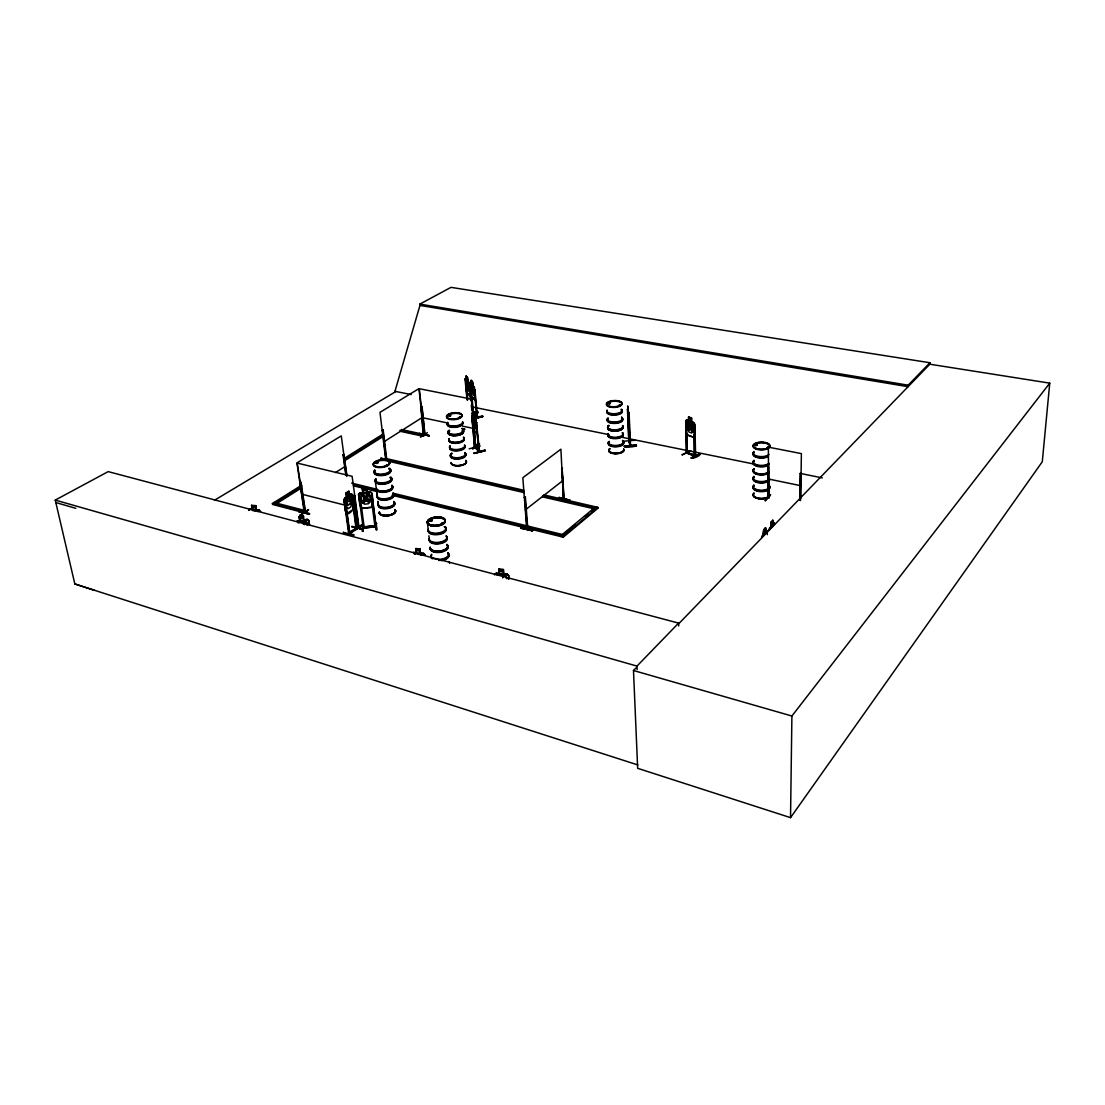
<?xml version="1.0" encoding="UTF-8"?>
<svg xmlns="http://www.w3.org/2000/svg" width="1105" height="1105" viewBox="0 0 1105 1105"><rect width="100%" height="100%" fill="white"/><g stroke="black" fill="none" stroke-linecap="round" stroke-linejoin="round"><path stroke-width="1.5" d="M304.276 511.449C305.905 509.861 306.044 513.231 304.483 513.079M386.943 465.385L387.372 464.832M386.584 464.846L387.427 465.44M627.944 408.38L627.806 407.248M629.325 424.196L629.187 427.262L629.311 424.113M765.213 500.814L770.351 495.206M765.503 527.748L765.42 533.535L763.583 535.483C761.041 532.071 767.312 522.996 765.627 531.961M767.353 534.64L766.815 530.524L765.42 532.002M767.92 498.175L768.652 498.106L768.251 466.559L767.865 498.162M768.376 498.314L768.804 466.669M770.641 494.709L765.171 500.648M772.823 520.234L770.958 522.347L770.931 527.9L772.727 525.994L772.823 520.234L772.878 524.64L774.246 523.038L769.646 527.872L768.928 529.958M771.083 526.546L770.889 522.264M377.841 462.912L376.266 462.111M635.831 668.069L633.483 670.5L637.668 768.32L790.531 817.645L791.898 716.026L1049.75 383.145L929.844 364.208L678.194 624.297M634.947 440.246L622.985 441.268M799.923 500.468L800.517 473.092L800.476 500.579M800.103 500.275L800.517 473.092M800.697 498.687L801.387 453.603L768.348 447.138L768.735 498.079L768.044 497.982M929.927 362.744L908.172 385.189L908.089 386.695L419.955 305.408L419.831 304.11L450.992 287.355L929.927 362.744L929.844 364.208M628.842 420.397L628.731 422.497L627.971 417.262M469.943 395.549L470.178 392.441L469.901 395.397L466.738 392.482L469.943 395.549L466.724 392.565L465.44 378.628L465.039 379.581M475.191 396.847L474.929 399.955L475.233 396.916M628.938 440.881L630.43 444.5M476.835 433.201L475.661 418.671L479.169 451.986L474.473 446.544L475.109 447.525M477.153 430.149L476.89 433.353L477.208 430.218M629.228 416.129L630.554 446.116C629.173 438.257 628.952 443.671 629.201 439.983M353.628 505.013L353.448 509.46L353.78 505.04L352.26 494.584L351.197 493.769L352.371 494.612L357.247 528.452L353.075 497.029L351.956 497.443L356.086 528.867L357.233 527.223L356.57 527.734M767.671 447.912L768.141 447.055M768.21 447.194L767.063 447.635M1049.75 383.145L1042.291 461.738L790.531 817.645M469.169 448.796L480.247 445.992M756.524 445.412L755.35 444.735M755.489 444.763L754.577 445.453L756.994 445.08M756.179 444.776L756.11 445.481M471.932 413.823C474.625 414.444 477.982 411.129 478.189 412.593L473.672 413.671M756.718 445.453L754.908 444.804M755.074 444.721L755.654 445.605M627.46 409.665L627.668 408.767L628.041 410.079L627.82 406.184L628.883 426.129M627.599 409.665L627.668 408.767L628.579 412.607L628.289 411.474M299.096 511.739L299.469 510.828L309.552 514.018L299.096 511.739L309.552 514.018M309.4 513.48L299.483 511.353M343.6 532.624L354.07 534.765M343.6 532.03L343.227 532.997L353.738 535.621M380.894 458.244L385.769 459.252L380.894 458.244L380.603 459.031M520.856 528.204L521.201 527.251L532.569 530.635L520.856 528.204L532.182 530.883M521.187 527.265L532.513 530.51M497.554 575.097L499.225 575.208M475.012 447.332L479.073 450.937M473.161 413.615C478.686 418.712 476.683 414.568 476.669 417.524M564.572 499.377L564.462 498.231L563.357 498.604M472.457 412.22L472.553 413.201M527.016 528.162C528.383 525.856 527.085 530.359 527.803 528.798L525.386 496.96L524.336 497.374L525.386 496.96M373.02 503.355C371.183 514.405 373.808 494.778 371.542 492.927L370.051 491.753L359.926 492.899M630.541 444.984L629.353 440.84M475.841 445.204C472.816 444.749 476.808 445.37 475.882 446.185M630.002 445.647L628.717 412.497L628.925 414.361M629.339 440.536L628.8 440.066M628.786 441.185L630.126 446.102M308.53 510.04L300.187 515.483M300.159 515.027L308.53 509.543L299.717 515.524M257.976 511.629L256.761 511.145M420.494 437.235L427.373 432.718M685.818 430.853L686.813 434.873L693.926 437.442L694.783 434.085L694.493 424.223M693.926 437.442L694.783 434.196M411.171 394.554L394.941 391.308L419.955 305.408M425.163 435.204C424.859 434.873 422.165 435.163 423.906 433.837M423.961 434.155L424.444 435.011L423.588 435.439L421.185 406.35M620.485 405.286L619.173 405.342L619.725 404.844M619.491 405.355L619.919 405.507M769.135 529.986L771.014 526.477L769.964 528.922M761.552 537.582L763.596 533.936L762.602 536.519M761.759 537.596L762.422 535.511L766.967 530.552L767.423 531.353M609.615 403.615L609.932 402.883L609.836 403.753M610.029 402.869L609.021 403.574M608.164 403.173L609.546 403.822M609.435 403.09L608.496 402.855L608.717 403.615M422.179 555.249L420.784 554.834M362.772 524.944L362.841 523.618M357.398 525.773C360.589 526.643 356.349 524.364 357.675 527.016L353.462 495.62L354.705 495.662L353.462 495.62M357.716 526.988L359.001 526.961L352.122 476.31L297.204 463.078L304.994 512.692M682.103 454.763L690.528 450.716M505.455 575.94L504.06 575.443L502.623 577.929M424.251 433.975L423.712 434.334M353.365 509.377C343.545 520.856 345.755 506.808 343.945 500.068L344.732 498.037L351.307 493.797M349.553 532.541L362.979 524.115L348.738 533.991L344.042 500.054L344.857 498.065M471.117 380.424L471.434 383.932L470.288 382.952L469.943 383.794L470.647 393.421M470.399 382.924L474.929 446.047M305.574 511.947C302.397 511.505 307.37 510.482 304.151 511.891M301.665 485.164L272.41 503.535L272.562 504.474L305.229 513.01L306.72 510.993L305.091 512.057L305.726 513.093L300.988 482.305L299.773 482.263L300.988 482.305M471.697 416.433L472.125 415.452L473.216 416.557L470.592 385.783M471.821 416.392L472.166 415.591M304.317 513.01L296.955 462.885L341.279 435.895L346.777 476.531M349.788 532.375L349.954 533.591L345.63 502.015L344.511 502.43L345.63 502.015M303.309 524.157C303.309 519.875 308.668 520.51 304.469 524.64M442.829 523.549L441.751 523.3M442.718 522.983L441.959 523.632M443.16 523.342L442.456 523.632M442.055 522.858L443.105 523.259L442.332 523.535M431.737 520.676L431.199 519.778M430.812 520.911L431.737 520.041M432.124 520.566L430.121 521.173L430.315 520.151M430.149 520.828L429.983 520.096M459.086 417.828L459.514 417.068L459.901 417.842M459.86 417.51L459.224 417.51M460.246 417.662L459.459 417.331M508.811 578.523L507.513 578.426M508.922 578.923L508.687 575.595L507.057 573.965L503.825 573.73M499.059 573.481L496.007 573.26L507.057 573.965M503.424 569.545L498.728 569.13L499.225 573.633M449.5 415.508L449.832 414.858M450.453 415.052C447.359 414.03 449.542 417.455 450.343 414.969M450.647 415.48L449.5 416.033M450.149 414.928L450.591 415.742M494.474 574.641L496.131 573.315L494.639 574.711M386.267 465.26L387.565 465.371M686.55 452.788C689.354 454.252 685.28 450.467 686.965 452.207M377.73 462.788C376.252 464.763 374.65 461.517 376.17 463.147M376.487 462.829L377.44 462.208M521.146 527.9L532.569 530.635M380.631 458.934L385.438 460.122M564.379 498.355L563.799 499.957L563.799 498.825M422.856 554.793L420.466 553.191L420.135 548.909L415.687 548.494L416.102 552.721L413.229 552.445L423.588 553.495L425.218 554.986M756.069 445.177L755.212 445.426M423.574 553.439L425.163 555.055M420.549 553.149L423.643 553.37M420.135 548.909L415.784 548.715M359.926 492.83L358.628 494.363L363.214 528.314L364.125 527.872M248.666 510.234L249.841 508.977C256.07 512.582 249.081 498.535 252.534 509.433M248.736 510.372L249.923 509.115M691.647 421.751L691.578 418.008L688.47 416.972L688.664 420.853L687.186 421.544L687.338 428.464L688.898 431.986L691.689 433.022L693.125 430.605L692.987 423.671L691.454 421.875L693.595 422.455L694.686 424.168L695.307 456.42L686.357 452.967L685.694 420.895L686.606 419.914L688.553 420.701M685.694 420.895L686.661 420.052M763.748 529.917L765.655 527.776M771.097 522.375L772.906 520.469M357.095 527.32L355.934 527.734M356.086 528.867L356.998 528.231M348.862 533.853L349.954 533.535M620.416 405.507L619.532 405.052M620.085 405.148L619.712 405.121M637.129 669.533L636.977 666.094L678.608 623.11L108.193 471.614L55.25 500.082L74.836 583.951L94.478 590.332M260.67 511.422L259.15 509.902L256.401 509.654L258.584 511.201M255.738 505.703L256.36 509.695M249.771 509.046L259.178 509.958M364.222 527.016L362.827 527.168M432.055 520.869L430.37 520.054M357.302 528.466L357.205 527.196M474.57 447.594L471.766 416.309L473.327 430.038L476.89 433.353M459.321 417.303L459.86 417.068M297.715 522.555L299.773 520.8L298.985 516.684L303.543 515.924L304.013 520.082L306.458 520.938L307.135 525.386M450.357 415.218L449.514 415.756M472.691 412.98L477.54 411.461L473.023 412.552M392.026 495.247L563.288 537.168L597.833 508.3L597.791 507.319L543.812 494.874M562.321 535.552L575.139 524.875M585.388 516.325L587.943 514.198M591.797 510.993L594.297 507.886L542.486 495.924M393.587 494.722L563.219 536.174L597.791 507.319M570.263 500.234L558.771 497.416L568.674 499.902M526.781 529.157L522.831 477.733L560.898 449.196L563.453 499.778L562.114 468.34L564.075 499.322M564.462 499.405L563.481 499.805M462.567 430.107L462.567 428.892M525.303 509.93L562.887 480.565M561.506 468.81L562.5 468.423M349.332 533.977L348.945 532.955L349.18 534.088L363.476 524.336L355.327 530.124L354.733 529.392M472.457 448.685L472.995 448.81C485.606 441.641 476.932 442.083 472.457 448.685L479.238 443.92M349.277 532.32L348.586 532.859L356.335 528.149M362.868 529.281L352.412 526.588M346.915 513.618L353.241 509.35M376.059 525.483L363.062 526.864M472.263 416.93L474.611 447.705M351.956 497.443L353.075 497.029M461.89 431.13L464.735 429.127M362.937 528.066L376.197 526.615M363.987 526.767L364.125 527.9M344.456 503.783L352.757 498.258M420.964 434.21L429.334 435.674L419.817 433.643M344.194 501.946L352.509 496.435M385.59 458.63L386.349 458.216L386.488 459.279M386.004 459.887L386.101 458.299M429.32 435.646L419.444 433.892M346.003 492.913L348.904 491.117L349.346 495.233L350.796 495.593L351.777 502.872L350.824 506.905L348.241 508.618L346.431 506.435L345.437 499.142L346.652 496.918L346.003 492.913L346.542 496.836M385.493 460.536L386.819 458.685L523.77 490.261M399.969 430.384L422.966 435.384L424.32 434.514L401.336 429.514M400.065 431.254L423.063 436.282L424.417 435.398L419.306 388.711L471.517 399.14M335.506 472.539L345.382 466.269M383.587 442.014L422.069 417.579M345.837 475.302L343.075 454.873L343.779 454.417L346.887 474.915M343.075 454.873L344.125 454.5M383.186 430.094L382.178 430.439L383.186 430.094L386.764 459.473M423.256 435.37L420.853 406.281L422.082 406.557L425.024 435.37M420.977 406.53L422.082 406.557M281.471 498.88L285.836 496.131M290.187 493.396L294.552 490.661M298.903 487.913L301.803 486.09M349.733 455.951L352.647 454.127M355.548 452.304L377.33 438.602M275.946 502.982L300.629 487.457M344.18 460.039L383.394 435.37M276.084 503.935L300.767 488.382M344.304 460.951L383.49 436.254M343.807 458.699L383.034 434.058M214.563 500.206L395.935 391.474L394.982 391.28M475.468 447.981L473.216 423.919M430.246 520.427L431.074 519.93M477.567 411.502L472.995 413.256M414.265 553.964L416.323 552.804L415.839 548.646M608.206 403.173L609.228 402.8M609.767 403.574L609.642 402.69M497.043 574.793L499.267 573.55L498.908 569.282M563.992 499.847L561.893 468.893M377.579 462.912L376.294 463.078M694.575 455.108L687.241 452.553L695.294 455.329M695.017 455.301L694.272 454.942L695.487 455.122M699.714 453.768L691.247 457.788M686.398 453.022L686.233 451.848L687.545 452.069M682.186 454.887L690.611 450.84M629.961 444.569L630.541 446.075M304.966 512.181L272.41 503.535M694.686 424.168L693.498 422.497L686.523 419.955M694.644 454.79L694.437 456.116L694.092 425.964L694.921 426.268L695.625 456.241L694.658 455.868M694.921 426.268L693.802 426.102M691.481 418.063L691.454 421.875M685.984 422.98L686.799 423.284L685.984 422.98L686.647 452.829L695.515 456.213M767.671 447.47L768.307 447.663M442.525 523.287L442.843 523.121M431.502 520.469L429.928 520.331M430.273 519.875L431.378 519.847M430.536 519.847L430.273 520.911M376.308 462.152L375.921 463.036M356.625 528.922L356.445 527.762M358.559 526.077L358.628 527.223L354.415 495.855M305.353 513.314L300.684 482.484M478.589 450.743L475.399 447.235M484.874 449.942L485.178 450.799L473.796 453.34L484.902 450.025M484.957 450.495L473.824 453.285M476.573 416.696L473.534 413.519M482.554 415.963C484.101 417.428 475.979 415.66 474.556 417.801L475.661 418.781M475.012 417.87L482.581 416.046M475.04 418.256L482.623 416.433L475.026 418.381M475.274 418.602L482.816 416.682M478.645 451.613L476.435 422.151L479.542 451.821L475.053 447.553M476.863 422.538L476.048 422.248M472.084 413.477L478.189 412.593M471.807 413.712L477.968 412.317M472.705 412.773C476.241 416.419 475.606 423.74 475.509 428.768L473.078 423.864M470.91 393.104L471.545 396.971L475.012 399.789L471.669 396.944M470.316 383.076L474.39 387.51L477.125 417.87L474.128 389.264L474.901 389.526L477.498 417.773L473.575 414.182L472.042 397.69M474.901 389.526L474.128 389.264M466.351 386.667L468.644 391.211L468.506 382.579L467.36 377.316L465.965 376.004L467.47 377.288L467.802 380.769L469.376 383.173L465.357 378.78M471.062 380.272L471.296 391.004L473.617 395.604L472.388 381.543C468.81 378.103 475.04 383.532 472.829 385.023M474.39 387.51L472.705 385.051M465.647 381.474L467.346 399.969M414.748 554.116L415.812 554.144M755.53 444.541L754.618 445.039L755.281 445.536M430.757 519.792L429.955 520.607M608.675 402.883L609.96 403.049M609.642 403.27L608.634 403.256M620.167 405.618L619.214 405.286M374.857 525.552L374.733 526.988L376.211 526.823L372.067 495.289L370.866 495.62L372.067 495.289M374.996 526.712L370.852 495.413M357.675 525.579L358.807 526.919M357.827 526.712L353.752 495.427M474.142 430.48L475.592 446.392M424.873 435.37L421.834 406.709M299.165 516.795L303.419 516.09M296.693 521.298L307.231 519.35L308.861 520.455L309.566 525.082M296.775 521.422L299.8 520.869L299.179 516.864M304.013 520.082L307.176 519.502M299.98 522.126L304.193 521.353L304.649 524.323M304.8 512.789L299.814 481.891M376.294 529.806L376.183 523.494L377.04 529.723L376.294 529.806L376.128 523.066M376.846 523.577L376.018 523.024M364.305 527.099L375.783 525.483M363.117 528.273L363.062 526.836L363.075 528.314L376.059 526.629M362.979 531.256L362.772 524.461L362.979 531.256L362.233 531.339L362.205 525.096M372.15 507.292L361.86 508.466L359.843 504.778L358.462 494.253L359.843 492.706C366.943 494.059 357.357 485.496 366.598 488.023L367.109 492.001L370.106 491.615L371.681 492.927L375.935 526.892L375.783 525.455M360.147 496.559L358.932 496.891L360.147 496.559L364.277 528.135M361.943 508.259L372.026 507.167M431.116 521.021L430.163 520.8M756.11 445.218L755.419 445.218M351.97 526.933L362.343 528.963M352.025 526.781L362.44 529.419M569.945 500.413L558.909 497.899M628.275 407.786L627.695 406.198L628.883 441.613M627.447 409.568L628.828 441.544M627.985 419.306L629.325 427.248M628.054 411.764L628.372 417.096M624.297 446.019L636.356 445.053C637.254 447.152 623.579 447.746 624.311 446.102L636.356 445.122M636.397 445.647L624.325 446.627L636.452 445.909M695.059 455.288L695.307 456.42M478.948 450.343L479.611 451.821L479.487 450.716M475.537 446.434L474.377 430.315M609.242 403.67L608.454 403.587M449.68 415.066L450.08 415.093M449.542 415.853L448.423 415.715L449.321 415.466M376.736 462.042L377.468 462.47M376.764 462.304L377.675 462.387M498.852 569.365L503.272 569.683L503.645 573.951L506.173 575.456L506.435 578.619M499.391 574.959L503.811 575.277M251.705 505.344L255.808 505.634M252.824 510.676L256.581 511.007M417.87 554.309L420.632 554.586M358.448 527.182L357.647 526.961M755.931 444.528L756.787 444.832M755.958 444.749L757.091 445.204M387.703 465.205L386.722 464.929M419.831 304.11L908.172 385.189M430.632 521.008L429.638 520.496M472.07 406.902L609.131 434.679M622.668 437.428L754.632 464.183M800.324 473.437L822.313 477.899M768.196 478.962L800.89 485.73M422.428 417.676L447.484 422.966M462.525 426.143L474.211 428.602M461.959 428.436L464.735 429.223L461.973 428.533M419.375 433.298L428.947 435.923M404.72 431.102L411.281 432.538M414.568 433.257L417.842 433.975M385.783 459.735L380.935 458.699L385.742 459.846L379.982 412.345L418.947 388.629L424.127 435.218M393.615 461.13L403.629 463.451M422 467.691L428.671 469.238M597.833 508.3L595.636 507.789L595.581 506.822L560.967 535.621L561.036 536.616M385.383 459.625L524.101 491.67M388.836 461.31L524.171 492.623M542.555 496.877L594.338 508.866M686.799 451.738L687.144 453.326M351.597 483.092L376.681 489.211M393.408 493.286L562.348 534.475L562.417 535.469M393.518 494.225L398.546 495.454M425.301 501.988L430.315 503.203M470.44 513.01L475.468 514.239M353.42 484.902L376.846 490.634M353.545 485.827L376.971 491.559M301.9 494.225L344.801 505.096M345.354 510.551L347.025 513.645M299.124 511.67L309.11 514.226M351.943 526.312L362.868 529.295M306.72 510.993L274.054 502.499L274.206 503.438M285.643 506.422L290.532 507.692M293.806 508.535L298.695 509.819M301.969 510.662L306.858 511.947M477.208 417.386L477.056 416.392M55.25 500.082L636.977 666.094M633.483 670.5L791.898 716.026M55.83 502.54L75.831 508.341M74.836 583.951L637.847 764.95M688.581 417.124L691.385 418.146M765.42 532.14L766.387 532.5M686.979 434.721L693.843 437.29M772.727 524.599L773.68 524.972M694.396 456.144L694.258 434.279M473.216 412.856L474.1 415.825L473.189 414.997M307.231 519.35L308.737 520.593L309.414 525.137M364.222 526.74L364.415 528.121M299.897 522.375L298.474 522.914M466.324 376.957L467.277 378.849L466.421 378.117M471.296 381.239L472.277 383.159L471.407 382.413M465.329 378.656L466.462 379.623L466.089 375.976L467.705 399.886M469.528 385.258L470.495 399.761M471.573 396.888L474.929 399.955M473.23 414.334L477.084 417.828M472.829 412.745L474.349 414.126M472.042 415.618L475.537 418.809M473.354 429.955L477.001 433.326M507.015 574.048L508.645 575.677M629.988 446.061L628.275 411.543M774.066 523.176L774.633 523.963L774.108 523.01M485.164 450.73L474.017 453.492M361.86 508.466L359.843 504.778M627.861 408.477L628.137 409.43M627.916 411.253L628.331 412.759M628.193 418.063L628.607 419.582M628.137 423.339L629.187 427.262M255.628 505.814L256.291 509.764M345.271 501.932L349.346 531.754M344.871 502.526L349.194 534.033M348.71 491.283L349.235 495.206M343.406 454.956L346.169 475.371M352.315 497.526L356.528 528.894M375.438 481.891L376.308 488.797M376.404 489.474L377.261 496.352A8.329 3.688 -7 0 0 386.557 499.598A8.329 3.688 -7 0 0 393.118 493.852M378.338 504.875L377.896 501.325L378.352 504.875A8.301 3.716 -7 0 0 387.606 508.148A8.301 3.716 -7 0 0 394.14 502.361M376.474 489.888L377.275 496.338M382.855 430.011L386.253 459.818M382.523 430.508L386.087 459.846M419.941 549.116L420.411 553.274M427.469 522.914L428.284 530.345M428.906 535.732L429.306 539.558A9.047 4.268 -6.3 0 0 439.624 543.273A9.047 4.268 -6.3 0 0 446.379 536.671M422.966 435.384L423.063 436.282M465.108 379.471L466.945 399.623M478.921 450.854L478.962 451.931M470.992 386.128L471.283 389.43M470.951 396.723L471.407 401.668M469.376 383.173L470.882 400.107M471.338 405.052L471.794 410.01M503.466 569.476L503.687 573.868M508.535 575.636L508.77 578.937M524.999 496.863L527.182 529.309L524.737 497.471M563.219 536.174L563.288 537.168M628.593 424.803L629.394 441.599M678.608 623.11L678.677 625.983M687.02 433.243L687.255 453.312M686.509 423.422L687.034 453.271M691.219 457.774C690.929 459.708 702.145 455.591 699.645 453.685M688.677 417.082L688.746 420.812M445.356 528.052A8.951 4.185 -6.3 0 1 438.685 534.516A8.951 4.185 -6.3 0 1 428.409 530.801M446.158 535.704A8.923 4.213 -6.3 0 1 439.5 542.21A8.923 4.213 -6.3 0 1 429.251 538.466M447 538.245A8.923 4.213 -6.3 0 1 438.505 543.909A8.923 4.213 -6.3 0 1 429.417 540M447.042 544.378A8.881 4.24 -6.4 0 1 440.425 550.912A8.881 4.24 -6.4 0 1 430.218 547.141M446.323 536.201A9.047 4.268 -6.3 0 1 439.583 542.804A9.047 4.268 -6.3 0 1 429.182 539.005M445.37 527.016A9.075 4.24 -6.3 0 1 438.588 533.563A9.075 4.24 -6.3 0 1 428.174 529.806M445.204 526.519A8.951 4.171 -6.3 0 1 438.519 532.969A8.951 4.171 -6.3 0 1 428.229 529.254M444.169 526.657A9.075 4.24 -6.3 0 1 439.79 533.812A9.075 4.24 -6.3 0 1 428.215 530.276M447.097 544.572A8.909 4.254 -6.4 0 1 440.453 551.133A8.909 4.254 -6.4 0 1 430.204 547.348M448.077 554.088A8.868 4.282 -6.4 0 1 441.489 560.691M431.337 557.984A8.868 4.282 -6.4 0 1 431.268 556.865M448.077 553.066A8.992 4.337 -6.4 0 1 447.221 557.486A8.992 4.337 -6.4 0 1 439.044 559.986M432.994 558.909A8.992 4.337 -6.4 0 1 431.585 554.724M447.912 552.569A8.868 4.268 -6.4 0 1 445.481 557.887A8.868 4.268 -6.4 0 1 434.707 558.964M433.036 558.343A8.868 4.268 -6.4 0 1 431.641 554.213M447.194 545.732A8.881 4.24 -6.4 0 1 440.577 552.279A8.881 4.24 -6.4 0 1 430.37 548.494M448.133 553.522A8.992 4.337 -6.4 0 1 447.276 557.956A8.992 4.337 -6.4 0 1 439.099 560.456M431.82 558.508A8.992 4.337 -6.4 0 1 431.641 555.193M447.166 545.235A8.909 4.254 -6.4 0 1 440.522 551.809A8.909 4.254 -6.4 0 1 430.287 548.011M448.865 561.602A8.84 4.31 -6.4 0 1 449.528 562.625M449.017 562.086A8.964 4.365 -6.4 0 1 449.707 563.122M391.156 477.553A8.37 3.619 -6.9 0 1 383.449 483.341A8.37 3.619 -6.9 0 1 375.81 479.031M390.687 470.716A8.274 3.55 -6.8 0 1 381.432 475.633A8.274 3.55 -6.8 0 1 374.94 471.352M389.057 469.183A8.274 3.55 -6.8 0 1 390.12 469.874M390.99 477.07A8.26 3.564 -6.9 0 1 383.394 482.788A8.26 3.564 -6.9 0 1 375.852 478.548M390.093 477.816A8.26 3.577 -6.9 0 1 389.637 482.484A8.26 3.577 -6.9 0 1 379.153 484.101A8.26 3.577 -6.9 0 1 376.032 479.984M390.12 477.277A8.37 3.619 -6.9 0 1 389.664 482.015A8.37 3.619 -6.9 0 1 379.029 483.645A8.37 3.619 -6.9 0 1 375.866 479.473M389.029 468.188A8.398 3.591 -6.8 0 1 388.546 472.885A8.398 3.591 -6.8 0 1 377.882 474.515A8.398 3.591 -6.8 0 1 374.719 470.385M389.954 468.423A8.288 3.536 -6.8 0 1 382.316 474.1A8.288 3.536 -6.8 0 1 374.761 469.887M389.084 468.644A8.398 3.591 -6.8 0 1 388.601 473.327A8.398 3.591 -6.8 0 1 377.951 474.97A8.398 3.591 -6.8 0 1 374.775 470.827M391.957 485.233A8.218 3.591 -6.9 0 1 386.515 490.661A8.218 3.591 -6.9 0 1 376.308 488.617M392.04 485.717A8.246 3.605 -6.9 0 1 386.584 491.159A8.246 3.605 -6.9 0 1 376.335 489.101M392.013 485.413A8.246 3.605 -6.9 0 1 386.557 490.855A8.246 3.605 -6.9 0 1 376.294 488.811M393.076 494.377A8.218 3.633 -7 0 1 386.598 500.054A8.218 3.633 -7 0 1 377.454 496.822M393.933 501.463A8.191 3.66 -7 0 1 387.482 507.167A8.191 3.66 -7 0 1 378.352 503.908M394.098 502.886A8.191 3.66 -7 0 1 387.648 508.59A8.191 3.66 -7 0 1 378.532 505.33M394.098 501.919A8.301 3.716 -7 0 1 387.551 507.706A8.301 3.716 -7 0 1 378.297 504.405M393.062 493.41A8.329 3.674 -7 0 1 386.501 499.156A8.329 3.674 -7 0 1 377.233 495.896M392.91 492.954A8.218 3.633 -7 0 1 386.418 498.617A8.218 3.633 -7 0 1 377.275 495.399M392.109 486.518A8.218 3.591 -6.9 0 1 385.631 492.126A8.218 3.591 -6.9 0 1 376.487 488.949M392.082 486.048A8.246 3.605 -6.9 0 1 385.576 491.684A8.246 3.605 -6.9 0 1 376.391 488.493M394.968 509.958A8.191 3.702 -7.1 0 1 388.532 515.717A8.191 3.702 -7.1 0 1 379.402 512.43M394.927 509.667A8.191 3.688 -7.1 0 1 388.49 515.427A8.191 3.688 -7.1 0 1 379.374 512.14M394.927 509.971A8.136 3.674 -7.1 0 1 388.518 515.704A8.136 3.674 -7.1 0 1 379.457 512.43M462.871 429.638A7.832 3.218 -5.4 0 1 460.274 433.864A7.832 3.218 -5.4 0 1 450.26 434.265A7.832 3.218 -5.4 0 1 449.431 430.177M462.691 423.049A7.749 3.149 -5.3 0 1 454.39 427.386A7.749 3.149 -5.3 0 1 447.857 423.643M462.733 429.182A7.735 3.177 -5.4 0 1 456.075 434.237A7.735 3.177 -5.4 0 1 448.533 430.522M463.506 437.152A7.721 3.204 -5.4 0 1 456.848 442.262A7.721 3.204 -5.4 0 1 449.321 438.505M462.912 430.052A7.832 3.218 -5.4 0 1 460.315 434.279A7.832 3.218 -5.4 0 1 450.301 434.693A7.832 3.218 -5.4 0 1 449.473 430.605M462.705 422.124A7.859 3.191 -5.3 0 1 454.293 426.53A7.859 3.191 -5.3 0 1 447.663 422.732M462.553 421.654A7.749 3.149 -5.3 0 1 454.252 425.991A7.749 3.149 -5.3 0 1 447.718 422.262M462.746 422.552A7.859 3.191 -5.3 0 1 454.335 426.958A7.859 3.191 -5.3 0 1 447.705 423.16M449.348 438.796A7.721 3.204 -5.4 0 0 456.876 442.553A7.721 3.204 -5.4 0 0 463.534 437.442A7.721 3.204 -5.4 0 1 456.89 442.622A7.721 3.204 -5.4 0 1 449.362 438.865M465.095 452.94A7.776 3.301 -5.4 0 1 462.525 457.263A7.776 3.301 -5.4 0 1 452.58 457.663A7.776 3.301 -5.4 0 1 451.752 453.478M464.915 446.489A7.694 3.232 -5.4 0 1 456.697 450.937A7.694 3.232 -5.4 0 1 450.191 447.069M464.956 452.498A7.666 3.26 -5.4 0 1 462.415 456.766A7.666 3.26 -5.4 0 1 452.608 457.152A7.666 3.26 -5.4 0 1 451.793 453.022M465.785 455.467A7.666 3.26 -5.4 0 1 456.503 459.114A7.666 3.26 -5.4 0 1 451.006 455.205M465.081 453.851A7.666 3.26 -5.4 0 1 465.688 454.625M465.136 453.354A7.776 3.301 -5.4 0 1 462.567 457.691A7.776 3.301 -5.4 0 1 452.622 458.092A7.776 3.301 -5.4 0 1 451.793 453.893M464.929 445.577A7.804 3.274 -5.4 0 1 456.6 450.08A7.804 3.274 -5.4 0 1 449.997 446.171M464.791 445.122A7.694 3.232 -5.4 0 1 456.558 449.555A7.694 3.232 -5.4 0 1 450.053 445.702M463.575 438.202A7.694 3.204 -5.4 0 1 457.953 443.174A7.694 3.204 -5.4 0 1 449.003 440.398M464.362 445.232A7.804 3.274 -5.4 0 1 457.65 450.426A7.804 3.274 -5.4 0 1 450.039 446.6M463.561 437.76A7.721 3.204 -5.4 0 1 456.918 442.87A7.721 3.204 -5.4 0 1 449.376 439.113M465.73 460.647A7.652 3.287 -5.5 0 1 460.15 465.744A7.652 3.287 -5.5 0 1 451.241 462.885M621.632 417.469A7.79 3.204 -2.7 0 1 619.974 421.613A7.79 3.204 -2.7 0 1 609.946 422.013A7.79 3.204 -2.7 0 1 608.192 418.022M621.231 410.148A7.694 3.135 -2.7 0 1 615.637 415.066A7.694 3.135 -2.7 0 1 607.17 411.474M621.521 417.013A7.68 3.163 -2.7 0 1 615.941 421.972A7.68 3.163 -2.7 0 1 607.501 418.353M621.576 418.394A7.68 3.163 -2.7 0 1 619.946 422.483A7.68 3.163 -2.7 0 1 610.057 422.884A7.68 3.163 -2.7 0 1 608.33 418.933M622.668 425.743A7.68 3.191 -2.7 0 1 614.311 430.094A7.68 3.191 -2.7 0 1 608.634 425.549M621.659 417.897A7.79 3.204 -2.7 0 1 619.988 422.027A7.79 3.204 -2.7 0 1 609.974 422.442A7.79 3.204 -2.7 0 1 608.206 418.45M622.668 426.019A7.68 3.191 -2.7 0 1 614.325 430.37A7.625 3.177 -2.7 0 1 608.689 425.881M608.634 425.812A7.68 3.191 -2.7 0 0 614.325 430.37A7.625 3.177 -2.7 0 0 622.626 426.088M621.272 409.209A7.804 3.177 -2.7 0 1 615.609 414.195A7.804 3.177 -2.7 0 1 607.018 410.563M621.949 409.472A7.707 3.135 -2.7 0 1 614.573 413.726A7.707 3.135 -2.7 0 1 607.101 410.079M621.3 409.637A7.804 3.177 -2.7 0 1 615.623 414.624A7.804 3.177 -2.7 0 1 607.046 410.977M622.612 425.563A7.625 3.177 -2.7 0 1 614.311 429.886A7.625 3.177 -2.7 0 1 608.662 425.37M622.64 440.785A7.735 3.287 -2.6 0 1 620.996 445.025A7.735 3.287 -2.6 0 1 611.051 445.426A7.735 3.287 -2.6 0 1 609.297 441.309M623.013 434.306A7.638 3.218 -2.7 0 1 615.706 438.671A7.638 3.218 -2.7 0 1 608.289 434.9M622.529 440.329A7.625 3.246 -2.6 0 1 617.004 445.398A7.625 3.246 -2.6 0 1 608.606 441.668M622.585 441.696A7.625 3.246 -2.6 0 1 620.969 445.881A7.625 3.246 -2.6 0 1 611.162 446.268A7.625 3.246 -2.6 0 1 609.435 442.221M623.897 449.611A7.583 3.26 -2.6 0 1 614.394 453.147A7.583 3.26 -2.6 0 1 609.753 448.547M622.654 441.199A7.721 3.287 -2.6 0 1 621.01 445.439A7.721 3.287 -2.6 0 1 611.065 445.84A7.721 3.287 -2.6 0 1 609.325 441.738M622.295 432.649A7.749 3.26 -2.7 0 1 616.673 437.746A7.749 3.26 -2.7 0 1 608.137 434.003M622.958 432.939A7.638 3.218 -2.7 0 1 615.637 437.29A7.638 3.218 -2.7 0 1 608.22 433.533M622.308 433.063A7.749 3.26 -2.7 0 1 616.687 438.16A7.749 3.26 -2.7 0 1 608.164 434.417M623.662 448.962A7.611 3.274 -2.6 0 1 615.375 453.395A7.611 3.274 -2.6 0 1 609.725 448.727M769.052 454.514A8.343 3.591 0 0 1 757.961 456.282A8.343 3.591 0 0 1 753.9 451.517M767.934 464.652A8.426 3.674 0 0 1 756.939 465.412A8.426 3.674 0 0 1 753.803 460.744M767.878 456.793A8.329 3.591 0 0 1 757.008 457.539A8.329 3.591 0 0 1 753.9 452.981M768.997 463.299A8.315 3.619 0 0 1 757.961 465.081A8.315 3.619 0 0 1 753.914 460.26M768.997 464.777A8.315 3.619 0 0 1 757.961 466.559A8.315 3.619 0 0 1 753.914 461.724M768.97 471.807A8.301 3.66 0.1 0 1 757.947 473.589A8.301 3.66 0.1 0 1 753.9 468.727M769.108 464.28A8.426 3.674 0 0 1 757.906 466.089A8.426 3.674 0 0 1 753.803 461.199M767.975 456.31A8.453 3.647 0 0 1 756.939 457.069A8.453 3.647 0 0 1 753.803 452.456M767.975 455.854A8.453 3.633 0 0 1 756.939 456.614A8.453 3.633 0 0 1 753.803 452M768.97 472.097A8.301 3.66 0.1 0 1 757.933 473.879A8.301 3.66 0.1 0 1 753.9 469.086M753.9 469.017A8.301 3.66 0.1 0 0 757.933 473.879A8.301 3.66 0.1 0 0 768.97 472.166M767.782 480.247A8.274 3.674 0.1 0 1 756.98 480.993A8.274 3.674 0.1 0 1 753.914 476.324M768.196 484.86A8.357 3.757 0.2 0 1 768.983 488.603M767.823 489.446A8.357 3.757 0.2 0 1 756.911 490.192A8.357 3.757 0.2 0 1 753.803 485.413M753.914 477.774A8.26 3.688 0.1 0 0 760.005 482.968A8.26 3.688 0.1 0 0 769.633 479.004A8.384 3.729 0.1 0 1 758.914 481.96A8.384 3.729 0.1 0 1 753.803 476.808M768.099 484.391A8.246 3.716 0.2 0 1 768.887 488.079M767.74 488.907A8.246 3.716 0.2 0 1 756.98 489.653A8.246 3.716 0.2 0 1 753.914 484.943M769.591 487.637A8.246 3.716 0.2 0 1 768.873 489.529M767.726 490.344A8.246 3.716 0.2 0 1 756.98 491.09A8.246 3.716 0.2 0 1 753.914 486.38M768.099 485.827A8.246 3.716 0.2 0 1 769.108 486.683M768.072 492.72A8.232 3.743 0.2 0 1 767.215 497.526A8.232 3.743 0.2 0 1 756.663 497.927A8.232 3.743 0.2 0 1 753.9 493.258M768.182 485.302A8.357 3.771 0.2 0 1 768.983 489.045M767.823 489.888A8.357 3.771 0.2 0 1 756.911 490.634A8.357 3.771 0.2 0 1 753.803 485.855M769.674 479.473A8.384 3.729 0.1 0 1 769.025 480.413M767.865 481.241A8.384 3.729 0.1 0 1 756.925 481.987A8.384 3.729 0.1 0 1 753.803 477.25M768.942 472.885A8.274 3.647 0.1 0 1 757.947 474.667A8.274 3.647 0.1 0 1 753.928 469.818M768.97 472.457A8.301 3.66 0.1 0 1 757.933 474.252A8.301 3.66 0.1 0 1 753.9 469.376M768.072 492.996A8.232 3.743 0.2 0 1 767.215 497.803A8.232 3.743 0.2 0 1 756.663 498.217A8.232 3.743 0.2 0 1 753.9 493.548M768.03 492.54A8.191 3.729 0.2 0 1 767.188 497.319A8.191 3.729 0.2 0 1 756.69 497.72A8.191 3.729 0.2 0 1 753.942 493.079M768.03 493.01A8.191 3.729 0.2 0 1 767.188 497.789A8.191 3.729 0.2 0 1 756.69 498.189A8.191 3.729 0.2 0 1 753.942 493.548M763.928 530.234L763.928 531.643L765.102 528.991L763.928 530.234M771.276 522.693L771.262 524.088L772.436 521.477L771.276 522.693M469.266 390.397L467.719 386.073L466.793 388.366L467.346 385.051L466.089 380.313L467.553 384.512L468.479 382.371L467.94 385.59L469.266 390.397M474.252 394.789L472.691 390.424L471.752 392.717L472.318 389.388L471.062 384.609L472.526 388.849L473.479 386.709L472.912 389.927L474.252 394.789M476.172 427.953L474.777 422.856C476.531 423.326 469.363 407.966 474.142 422.248L473.548 425.646L474.542 423.353L476.103 428.077M361.39 494.073L364.774 498.258C359.387 504.571 364.774 504.957 365.755 498.99C368.117 504.584 373.504 503.093 366.584 498.037C371.708 492.029 366.57 491.532 365.603 497.25L362.827 493.949L361.39 494.073M693.015 432.041L692.048 431.793L690.321 427.607C689.299 433.008 685.68 429.638 689.672 426.558L687.711 421.627L690.238 425.936C691.15 420.66 694.907 424.182 690.915 427.041L693.015 432.041M370.272 500.413L368.476 503.756L364.388 504.198L361.777 501.325L360.824 494.059L362.854 492.526L362.343 488.603L366.598 488.092L366.971 492.139L369.332 493.148L370.272 500.413M350.396 503.783L347.813 505.51L346.832 498.217L349.415 496.504L350.396 503.783M348.337 492.236L346.666 493.341L346.846 494.639L348.517 493.548L348.337 492.236M699.714 454.169L691.316 458.326L699.741 454.238M309.331 522.927L308.088 523.148L309.331 522.927M302.742 516.822L300.021 517.32L300.229 518.659L302.936 518.162L302.742 516.822M365.81 488.893L363.172 489.184L363.338 490.482L365.99 490.206L365.81 488.893M367.136 493.382L363.034 493.825L363.973 501.09L368.076 500.648L367.136 493.382M502.595 570.249L499.75 570.056L499.874 571.478L502.706 571.672L502.595 570.249M255.131 506.352L252.714 506.131L252.935 507.444L255.352 507.665L255.131 506.352M419.334 549.655L416.668 549.406L416.82 550.787L419.499 551.05L419.334 549.655M690.887 418.588L689.092 417.925L689.119 419.168L690.915 419.831L690.887 418.588M691.481 423.118L688.691 422.096L688.829 429.016L691.62 430.052L691.481 423.118M467.788 381.957L466.462 380.811L467.056 387.289L468.382 388.449L467.788 381.957M472.774 386.294L471.434 385.12L472.015 391.64L473.368 392.814L472.774 386.294M474.625 419.099L473.202 417.801L473.824 424.569L475.247 425.867L474.625 419.099M431.074 524.999A8.978 4.144 -6.2 0 0 445.149 520.8A8.978 4.144 -6.2 0 0 432.552 517.692A8.978 4.144 -6.2 0 0 431.074 524.999A8.992 4.158 -6.2 0 0 445.177 520.842A8.992 4.158 -6.2 0 0 432.552 517.72A8.992 4.158 -6.2 0 0 431.06 525.041M431.171 525.8A8.951 4.144 -6.2 0 0 445.218 521.615A8.951 4.144 -6.2 0 0 432.649 518.507A8.951 4.144 -6.2 0 0 431.171 525.8A8.937 4.13 -6.2 0 0 445.204 521.629A8.937 4.13 -6.2 0 0 432.663 518.521A8.937 4.13 -6.2 0 0 431.185 525.8M431.088 525.317A8.992 4.158 -6.2 0 0 445.204 521.118A8.992 4.158 -6.2 0 0 432.58 517.996A8.992 4.158 -6.2 0 0 431.088 525.317M440.494 551.45A8.909 4.254 -6.4 0 0 447.124 544.889A8.909 4.254 -6.4 0 1 440.494 551.533A8.909 4.254 -6.4 0 1 430.246 547.749A8.909 4.254 -6.4 0 0 440.494 551.45M376.418 466.559A8.315 3.522 -6.8 0 0 389.651 462.912A8.315 3.522 -6.8 0 0 378.269 460.302A8.315 3.522 -6.8 0 0 376.418 466.559M376.529 467.263A8.288 3.508 -6.8 0 0 389.706 463.63A8.288 3.508 -6.8 0 0 378.38 461.034A8.288 3.508 -6.8 0 0 376.529 467.263M376.46 466.821A8.315 3.522 -6.8 0 0 389.678 463.175A8.315 3.522 -6.8 0 0 378.297 460.564A8.315 3.522 -6.8 0 0 376.46 466.821M388.463 515.22A8.149 3.674 -7.1 0 0 394.886 509.488A8.136 3.674 -7.1 0 1 388.463 515.206A8.149 3.674 -7.1 0 1 379.374 511.947A8.136 3.674 -7.1 0 0 388.463 515.206M449.832 418.767A7.79 3.122 -5.3 0 0 462.001 415.508A7.79 3.122 -5.3 0 0 450.992 413.256A7.79 3.122 -5.3 0 0 449.832 418.767M449.915 419.444A7.749 3.122 -5.3 0 0 462.028 416.198A7.749 3.122 -5.3 0 0 451.075 413.961A7.749 3.122 -5.3 0 0 449.915 419.444M449.859 419.002A7.776 3.122 -5.3 0 0 462.028 415.756A7.776 3.122 -5.3 0 0 451.006 413.505A7.776 3.122 -5.3 0 0 449.859 419.002M453.243 435.66A7.707 3.177 -5.4 0 0 463.548 432.138A7.735 3.177 -5.4 0 1 453.243 435.66A7.735 3.177 -5.4 0 1 449.611 431.102A7.707 3.177 -5.4 0 0 453.243 435.66M463.451 431.309A7.707 3.177 -5.4 0 0 462.857 430.563A7.735 3.177 -5.4 0 1 463.478 431.309M460.122 465.44A7.666 3.287 -5.5 0 0 465.716 460.357A7.666 3.287 -5.5 0 1 460.122 465.467A7.666 3.287 -5.5 0 1 451.199 462.594A7.666 3.287 -5.5 0 0 460.122 465.44M610.416 406.502A7.735 3.108 -2.7 0 0 621.949 403.311A7.735 3.108 -2.7 0 0 610.292 401.115A7.735 3.108 -2.7 0 0 610.416 406.502M610.457 407.193A7.707 3.094 -2.7 0 0 621.949 404.002A7.707 3.094 -2.7 0 0 610.347 401.819A7.707 3.094 -2.7 0 0 610.457 407.193M610.43 406.778A7.735 3.108 -2.7 0 0 621.963 403.587A7.735 3.108 -2.7 0 0 610.305 401.391A7.735 3.108 -2.7 0 0 610.43 406.778M614.339 430.701A7.68 3.191 -2.7 0 0 622.681 426.35A7.68 3.191 -2.7 0 1 614.339 430.715A7.68 3.191 -2.7 0 1 608.662 426.157A7.68 3.191 -2.7 0 0 614.339 430.701M615.388 453.672A7.611 3.274 -2.6 0 0 623.676 449.224A7.583 3.26 -2.6 0 1 615.388 453.672A7.611 3.274 -2.6 0 1 609.739 449.003A7.583 3.26 -2.6 0 0 615.388 453.672M615.361 431.088A7.638 3.177 -2.7 0 0 622.681 426.779A7.625 3.177 -2.7 0 1 615.361 431.102A7.625 3.177 -2.7 0 1 607.957 427.386A7.638 3.177 -2.7 0 0 615.361 431.088M756.152 448.409A8.37 3.564 -0.1 0 0 769.743 446.24A8.37 3.564 -0.1 0 0 758.541 442.318A8.37 3.564 -0.1 0 0 756.152 448.409M756.165 449.127A8.343 3.55 -0.1 0 0 769.702 446.959A8.343 3.55 -0.1 0 0 758.555 443.064A8.343 3.55 -0.1 0 0 756.165 449.127M756.152 448.699A8.37 3.564 -0.1 0 0 769.729 446.531A8.37 3.564 -0.1 0 0 758.541 442.608A8.37 3.564 -0.1 0 0 756.152 448.699"/></g></svg>
